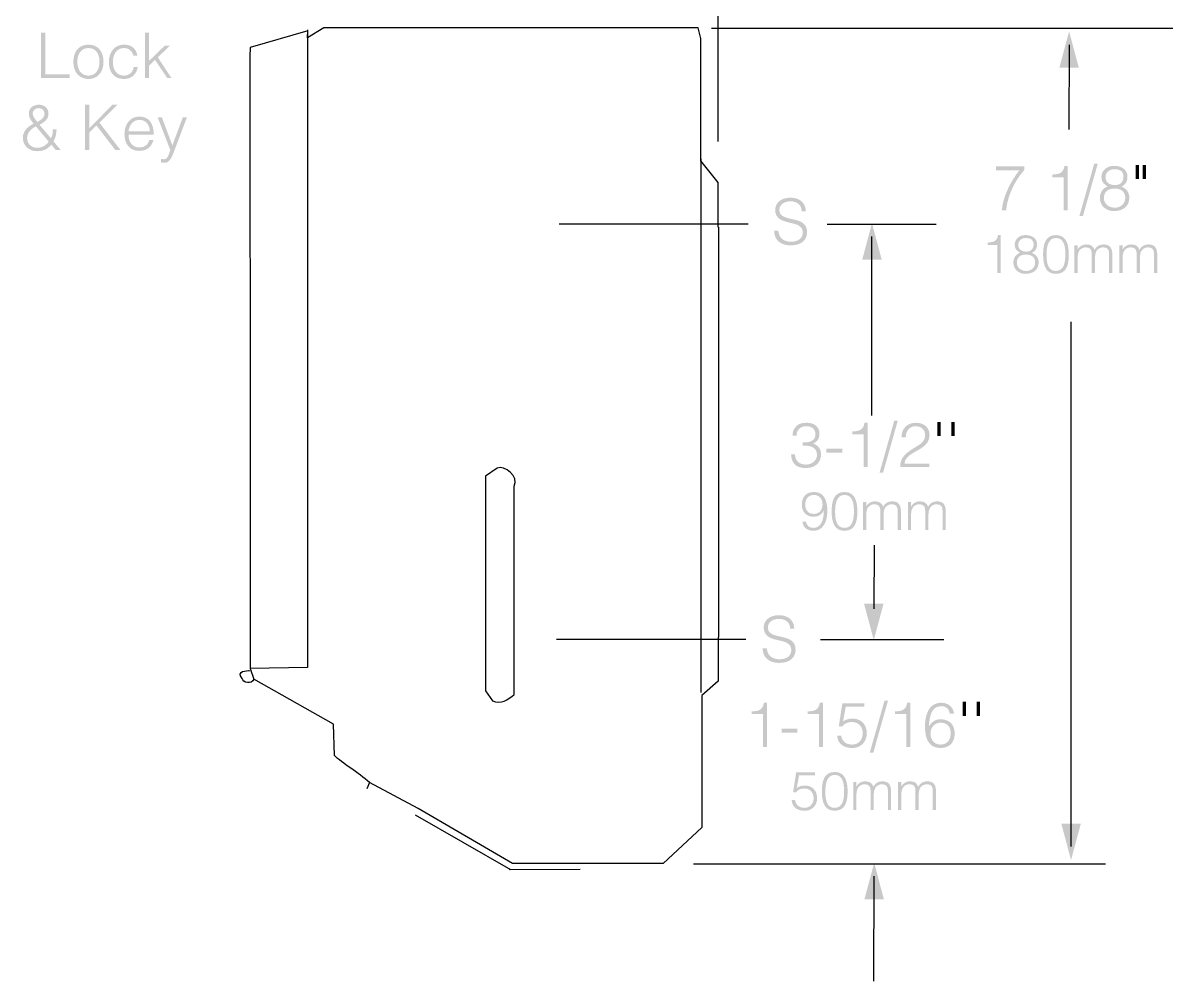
# Model space of a CAD drawing. Extents: x -2 to 117, y 23 to 140.
# Drawn here: x 49.08 to 93.98, y 83.31 to 120.94 of the extents above; entities that cross this region are included whole.
import ezdxf

# ---------------------------------------------------------------- set-up
doc = ezdxf.new("R2010")
doc.units = 0
doc.header["$MEASUREMENT"] = 0
doc.layers.add('TEXT', color=1, linetype='CONTINUOUS')
doc.layers.add('UNIT', color=5, linetype='CONTINUOUS')

# ---------------------------------------------------------------- blocks, each defined once
blk = doc.blocks.new('AI9-BLK39')
at = {"layer": 'TEXT'}
h = blk.add_hatch(color=1, dxfattribs=at)
edge = h.paths.add_edge_path()
edge.add_spline(control_points=[(-0.484, -0.358), (-0.457, -0.677), (-0.244, -0.793), (0.027, -0.793), (0.346, -0.793), (0.479, -0.62), (0.479, -0.425), (0.479, 0.126), (-0.605, -0.24), (-0.605, 0.459), (-0.605, 0.706), (-0.4, 0.936), (-0.002, 0.936), (0.398, 0.936), (0.598, 0.694), (0.595, 0.405), (0.595, 0.405), (0.435, 0.405), (0.435, 0.405), (0.435, 0.677), (0.225, 0.793), (-0.002, 0.793), (-0.343, 0.793), (-0.466, 0.583), (-0.437, 0.4), (-0.36, -0.059), (0.647, 0.272), (0.647, -0.417), (0.647, -0.743), (0.408, -0.936), (-0.002, -0.936), (-0.373, -0.936), (-0.647, -0.743), (-0.647, -0.358), (-0.647, -0.358), (-0.484, -0.358), (-0.484, -0.358)], knot_values=[0, 0, 0, 0, 1, 1, 1, 2, 2, 2, 3, 3, 3, 4, 4, 4, 5, 5, 5, 6, 6, 6, 7, 7, 7, 8, 8, 8, 9, 9, 9, 10, 10, 10, 11, 11, 11, 12, 12, 12, 12], degree=3, periodic=0)
blk = doc.blocks.new('AI9-BLK38')
at = {"layer": 'TEXT'}
h = blk.add_hatch(color=1, dxfattribs=at)
edge = h.paths.add_edge_path()
edge.add_spline(control_points=[(-0.484, -0.358), (-0.457, -0.677), (-0.244, -0.793), (0.027, -0.793), (0.346, -0.793), (0.479, -0.62), (0.479, -0.425), (0.479, 0.126), (-0.605, -0.24), (-0.605, 0.459), (-0.605, 0.706), (-0.4, 0.936), (-0.002, 0.936), (0.398, 0.936), (0.598, 0.694), (0.595, 0.405), (0.595, 0.405), (0.435, 0.405), (0.435, 0.405), (0.435, 0.677), (0.225, 0.793), (-0.002, 0.793), (-0.343, 0.793), (-0.466, 0.583), (-0.437, 0.4), (-0.36, -0.059), (0.647, 0.272), (0.647, -0.417), (0.647, -0.743), (0.408, -0.936), (-0.002, -0.936), (-0.373, -0.936), (-0.647, -0.743), (-0.647, -0.358), (-0.647, -0.358), (-0.484, -0.358), (-0.484, -0.358)], knot_values=[0, 0, 0, 0, 1, 1, 1, 2, 2, 2, 3, 3, 3, 4, 4, 4, 5, 5, 5, 6, 6, 6, 7, 7, 7, 8, 8, 8, 9, 9, 9, 10, 10, 10, 11, 11, 11, 12, 12, 12, 12], degree=3, periodic=0)
blk = doc.blocks.new('AI9-BLK37')
at = {"layer": 'TEXT'}
h = blk.add_hatch(color=1, dxfattribs=at)
edge = h.paths.add_edge_path()
edge.add_spline(control_points=[(-2.753, 1.305), (-2.46, 1.303), (-2.255, 1.372), (-2.255, 1.638), (-2.255, 1.853), (-2.425, 1.945), (-2.625, 1.945), (-2.847, 1.945), (-2.998, 1.789), (-2.998, 1.572), (-2.998, 1.572), (-3.156, 1.572), (-3.156, 1.572), (-3.156, 1.727), (-3.104, 1.853), (-2.988, 1.962), (-2.88, 2.061), (-2.736, 2.078), (-2.593, 2.078), (-2.319, 2.078), (-2.097, 1.94), (-2.097, 1.648), (-2.097, 1.468), (-2.176, 1.332), (-2.344, 1.261), (-2.092, 1.182), (-2.035, 0.991), (-2.035, 0.831), (-2.035, 0.544), (-2.237, 0.312), (-2.595, 0.302), (-2.998, 0.302), (-3.178, 0.436), (-3.215, 0.841), (-3.215, 0.841), (-3.057, 0.841), (-3.057, 0.841), (-3.057, 0.577), (-2.882, 0.436), (-2.625, 0.436), (-2.373, 0.436), (-2.183, 0.624), (-2.193, 0.829), (-2.203, 1.11), (-2.447, 1.199), (-2.753, 1.177), (-2.753, 1.177), (-2.753, 1.305), (-2.753, 1.305)], knot_values=[0, 0, 0, 0, 1, 1, 1, 2, 2, 2, 3, 3, 3, 4, 4, 4, 5, 5, 5, 6, 6, 6, 7, 7, 7, 8, 8, 8, 9, 9, 9, 10, 10, 10, 11, 11, 11, 12, 12, 12, 13, 13, 13, 14, 14, 14, 15, 15, 15, 16, 16, 16, 16], degree=3, periodic=0)
h = blk.add_hatch(color=1, dxfattribs=at)
edge = h.paths.add_edge_path()
edge.add_spline(control_points=[(-0.358, 1.631), (-0.358, 1.631), (-0.808, 1.631), (-0.808, 1.631), (-0.808, 1.631), (-0.808, 1.735), (-0.808, 1.735), (-0.543, 1.752), (-0.378, 1.779), (-0.326, 2.078), (-0.326, 2.078), (-0.2, 2.078), (-0.2, 2.078), (-0.2, 2.078), (-0.2, 0.337), (-0.2, 0.337), (-0.2, 0.337), (-0.358, 0.337), (-0.358, 0.337), (-0.358, 0.337), (-0.358, 1.631), (-0.358, 1.631)], knot_values=[0, 0, 0, 0, 1, 1, 1, 2, 2, 2, 3, 3, 3, 4, 4, 4, 5, 5, 5, 6, 6, 6, 7, 7, 7, 7], degree=3, periodic=0)
h = blk.add_hatch(color=1, dxfattribs=at)
edge = h.paths.add_edge_path()
edge.add_spline(control_points=[(0.4, 0.115), (0.4, 0.115), (0.262, 0.115), (0.262, 0.115), (0.262, 0.115), (0.842, 2.162), (0.842, 2.162), (0.842, 2.162), (0.98, 2.162), (0.98, 2.162), (0.98, 2.162), (0.4, 0.115), (0.4, 0.115)], knot_values=[0, 0, 0, 0, 1, 1, 1, 2, 2, 2, 3, 3, 3, 4, 4, 4, 4], degree=3, periodic=0)
h = blk.add_hatch(color=1, dxfattribs=at)
edge = h.paths.add_edge_path()
edge.add_spline(control_points=[(1.126, 1.508), (1.126, 1.851), (1.348, 2.078), (1.691, 2.078), (2.042, 2.078), (2.227, 1.863), (2.227, 1.596), (2.227, 1.135), (1.729, 1.019), (1.469, 0.821), (1.356, 0.735), (1.249, 0.636), (1.242, 0.47), (1.242, 0.47), (2.213, 0.47), (2.213, 0.47), (2.213, 0.47), (2.213, 0.337), (2.213, 0.337), (2.213, 0.337), (1.074, 0.337), (1.074, 0.337), (1.077, 0.503), (1.099, 0.633), (1.21, 0.762), (1.573, 1.182), (2.054, 1.177), (2.054, 1.587), (2.054, 1.814), (1.887, 1.945), (1.672, 1.945), (1.445, 1.945), (1.284, 1.742), (1.294, 1.508), (1.294, 1.508), (1.126, 1.508), (1.126, 1.508)], knot_values=[0, 0, 0, 0, 1, 1, 1, 2, 2, 2, 3, 3, 3, 4, 4, 4, 5, 5, 5, 6, 6, 6, 7, 7, 7, 8, 8, 8, 9, 9, 9, 10, 10, 10, 11, 11, 11, 12, 12, 12, 12], degree=3, periodic=0)
h = blk.add_hatch(color=1, dxfattribs=at)
edge = h.paths.add_edge_path()
edge.add_spline(control_points=[(2.539, 2.115), (2.539, 2.115), (2.667, 2.115), (2.667, 2.115), (2.667, 2.115), (2.667, 1.557), (2.667, 1.557), (2.667, 1.557), (2.539, 1.557), (2.539, 1.557), (2.539, 1.557), (2.539, 2.115), (2.539, 2.115)], knot_values=[0, 0, 0, 0, 1, 1, 1, 2, 2, 2, 3, 3, 3, 4, 4, 4, 4], degree=3, periodic=0)
h = blk.add_hatch(color=1, dxfattribs=at)
edge = h.paths.add_edge_path()
edge.add_spline(control_points=[(3.087, 2.115), (3.087, 2.115), (3.215, 2.115), (3.215, 2.115), (3.215, 2.115), (3.215, 1.557), (3.215, 1.557), (3.215, 1.557), (3.087, 1.557), (3.087, 1.557), (3.087, 1.557), (3.087, 2.115), (3.087, 2.115)], knot_values=[0, 0, 0, 0, 1, 1, 1, 2, 2, 2, 3, 3, 3, 4, 4, 4, 4], degree=3, periodic=0)
h = blk.add_hatch(color=1, dxfattribs=at)
edge = h.paths.add_edge_path()
edge.add_spline(control_points=[(-1.203, 1.056), (-1.203, 1.056), (-1.203, 0.903), (-1.203, 0.903), (-1.203, 0.903), (-1.827, 0.903), (-1.827, 0.903), (-1.827, 0.903), (-1.827, 1.056), (-1.827, 1.056), (-1.827, 1.056), (-1.203, 1.056), (-1.203, 1.056)], knot_values=[0, 0, 0, 0, 1, 1, 1, 2, 2, 2, 3, 3, 3, 4, 4, 4, 4], degree=3, periodic=0)
h = blk.add_hatch(color=1, dxfattribs=at)
edge = h.paths.add_edge_path(flags=16)
edge.add_spline(control_points=[(-2.655, -1.138), (-2.655, -1.364), (-2.528, -1.499), (-2.31, -1.499), (-2.098, -1.499), (-1.976, -1.33), (-1.976, -1.129), (-1.976, -0.909), (-2.1, -0.759), (-2.31, -0.754), (-2.539, -0.759), (-2.655, -0.905), (-2.655, -1.138)], knot_values=[0, 0, 0, 0, 1, 1, 1, 2, 2, 2, 3, 3, 3, 4, 4, 4, 4], degree=3, periodic=0)
edge = h.paths.add_edge_path()
edge.add_spline(control_points=[(-2.627, -1.804), (-2.596, -1.963), (-2.502, -2.048), (-2.337, -2.048), (-1.984, -2.048), (-1.935, -1.654), (-1.923, -1.385), (-1.923, -1.385), (-1.927, -1.381), (-1.927, -1.381), (-2.018, -1.531), (-2.151, -1.614), (-2.329, -1.614), (-2.608, -1.614), (-2.79, -1.423), (-2.79, -1.133), (-2.79, -0.852), (-2.636, -0.64), (-2.31, -0.64), (-1.908, -0.64), (-1.787, -0.977), (-1.787, -1.394), (-1.787, -1.899), (-2.016, -2.162), (-2.331, -2.162), (-2.564, -2.162), (-2.742, -2.048), (-2.765, -1.804), (-2.765, -1.804), (-2.627, -1.804), (-2.627, -1.804)], knot_values=[0, 0, 0, 0, 1, 1, 1, 2, 2, 2, 3, 3, 3, 4, 4, 4, 5, 5, 5, 6, 6, 6, 7, 7, 7, 8, 8, 8, 9, 9, 9, 10, 10, 10, 10], degree=3, periodic=0)
h = blk.add_hatch(color=1, dxfattribs=at)
edge = h.paths.add_edge_path(flags=16)
edge.add_spline(control_points=[(-1.116, -0.754), (-1.412, -0.754), (-1.482, -1.082), (-1.482, -1.413), (-1.482, -1.796), (-1.398, -2.048), (-1.112, -2.048), (-0.79, -2.048), (-0.744, -1.698), (-0.744, -1.398), (-0.744, -1.076), (-0.801, -0.754), (-1.116, -0.754)], knot_values=[0, 0, 0, 0, 1, 1, 1, 2, 2, 2, 3, 3, 3, 4, 4, 4, 4], degree=3, periodic=0)
edge = h.paths.add_edge_path()
edge.add_spline(control_points=[(-0.608, -1.413), (-0.608, -1.809), (-0.701, -2.162), (-1.112, -2.162), (-1.525, -2.162), (-1.618, -1.811), (-1.618, -1.398), (-1.618, -1.021), (-1.542, -0.64), (-1.112, -0.64), (-0.67, -0.64), (-0.608, -1.066), (-0.608, -1.413)], knot_values=[0, 0, 0, 0, 1, 1, 1, 2, 2, 2, 3, 3, 3, 4, 4, 4, 4], degree=3, periodic=0)
h = blk.add_hatch(color=1, dxfattribs=at)
edge = h.paths.add_edge_path()
edge.add_spline(control_points=[(-0.261, -2.132), (-0.261, -2.132), (-0.388, -2.132), (-0.388, -2.132), (-0.388, -2.132), (-0.388, -1.036), (-0.388, -1.036), (-0.388, -1.036), (-0.261, -1.036), (-0.261, -1.036), (-0.261, -1.036), (-0.261, -1.201), (-0.261, -1.201), (-0.261, -1.201), (-0.257, -1.201), (-0.257, -1.201), (-0.191, -1.076), (-0.06, -1.006), (0.082, -1.006), (0.285, -1.006), (0.357, -1.102), (0.404, -1.218), (0.476, -1.076), (0.605, -1.006), (0.762, -1.006), (1.06, -1.006), (1.102, -1.22), (1.102, -1.44), (1.102, -1.44), (1.102, -2.132), (1.102, -2.132), (1.102, -2.132), (0.975, -2.132), (0.975, -2.132), (0.975, -2.132), (0.975, -1.375), (0.975, -1.375), (0.975, -1.218), (0.92, -1.121), (0.74, -1.121), (0.647, -1.121), (0.556, -1.161), (0.492, -1.245), (0.438, -1.317), (0.42, -1.451), (0.42, -1.542), (0.42, -1.542), (0.42, -2.132), (0.42, -2.132), (0.42, -2.132), (0.294, -2.132), (0.294, -2.132), (0.294, -2.132), (0.294, -1.375), (0.294, -1.375), (0.294, -1.218), (0.239, -1.121), (0.059, -1.121), (-0.035, -1.121), (-0.126, -1.161), (-0.189, -1.245), (-0.244, -1.317), (-0.261, -1.451), (-0.261, -1.542), (-0.261, -1.542), (-0.261, -2.132), (-0.261, -2.132)], knot_values=[0, 0, 0, 0, 1, 1, 1, 2, 2, 2, 3, 3, 3, 4, 4, 4, 5, 5, 5, 6, 6, 6, 7, 7, 7, 8, 8, 8, 9, 9, 9, 10, 10, 10, 11, 11, 11, 12, 12, 12, 13, 13, 13, 14, 14, 14, 15, 15, 15, 16, 16, 16, 17, 17, 17, 18, 18, 18, 19, 19, 19, 20, 20, 20, 21, 21, 21, 22, 22, 22, 22], degree=3, periodic=0)
h = blk.add_hatch(color=1, dxfattribs=at)
edge = h.paths.add_edge_path()
edge.add_spline(control_points=[(1.502, -2.132), (1.502, -2.132), (1.375, -2.132), (1.375, -2.132), (1.375, -2.132), (1.375, -1.036), (1.375, -1.036), (1.375, -1.036), (1.502, -1.036), (1.502, -1.036), (1.502, -1.036), (1.502, -1.201), (1.502, -1.201), (1.502, -1.201), (1.506, -1.201), (1.506, -1.201), (1.572, -1.076), (1.703, -1.006), (1.845, -1.006), (2.048, -1.006), (2.12, -1.102), (2.167, -1.218), (2.239, -1.076), (2.368, -1.006), (2.524, -1.006), (2.823, -1.006), (2.865, -1.22), (2.865, -1.44), (2.865, -1.44), (2.865, -2.132), (2.865, -2.132), (2.865, -2.132), (2.738, -2.132), (2.738, -2.132), (2.738, -2.132), (2.738, -1.375), (2.738, -1.375), (2.738, -1.218), (2.683, -1.121), (2.503, -1.121), (2.41, -1.121), (2.319, -1.161), (2.256, -1.245), (2.201, -1.317), (2.184, -1.451), (2.184, -1.542), (2.184, -1.542), (2.184, -2.132), (2.184, -2.132), (2.184, -2.132), (2.057, -2.132), (2.057, -2.132), (2.057, -2.132), (2.057, -1.375), (2.057, -1.375), (2.057, -1.218), (2.002, -1.121), (1.822, -1.121), (1.729, -1.121), (1.638, -1.161), (1.574, -1.245), (1.519, -1.317), (1.502, -1.451), (1.502, -1.542), (1.502, -1.542), (1.502, -2.132), (1.502, -2.132)], knot_values=[0, 0, 0, 0, 1, 1, 1, 2, 2, 2, 3, 3, 3, 4, 4, 4, 5, 5, 5, 6, 6, 6, 7, 7, 7, 8, 8, 8, 9, 9, 9, 10, 10, 10, 11, 11, 11, 12, 12, 12, 13, 13, 13, 14, 14, 14, 15, 15, 15, 16, 16, 16, 17, 17, 17, 18, 18, 18, 19, 19, 19, 20, 20, 20, 21, 21, 21, 22, 22, 22, 22], degree=3, periodic=0)
blk = doc.blocks.new('AI9-BLK35')
at = {"layer": 'TEXT'}
h = blk.add_hatch(color=1, dxfattribs=at)
edge = h.paths.add_edge_path()
edge.add_spline(control_points=[(-4.033, 1.631), (-4.033, 1.631), (-4.482, 1.631), (-4.482, 1.631), (-4.482, 1.631), (-4.482, 1.735), (-4.482, 1.735), (-4.218, 1.752), (-4.052, 1.779), (-4.001, 2.078), (-4.001, 2.078), (-3.875, 2.078), (-3.875, 2.078), (-3.875, 2.078), (-3.875, 0.337), (-3.875, 0.337), (-3.875, 0.337), (-4.033, 0.337), (-4.033, 0.337), (-4.033, 0.337), (-4.033, 1.631), (-4.033, 1.631)], knot_values=[0, 0, 0, 0, 1, 1, 1, 2, 2, 2, 3, 3, 3, 4, 4, 4, 5, 5, 5, 6, 6, 6, 7, 7, 7, 7], degree=3, periodic=0)
h = blk.add_hatch(color=1, dxfattribs=at)
edge = h.paths.add_edge_path()
edge.add_spline(control_points=[(-1.837, 1.631), (-1.837, 1.631), (-2.287, 1.631), (-2.287, 1.631), (-2.287, 1.631), (-2.287, 1.735), (-2.287, 1.735), (-2.022, 1.752), (-1.857, 1.779), (-1.805, 2.078), (-1.805, 2.078), (-1.679, 2.078), (-1.679, 2.078), (-1.679, 2.078), (-1.679, 0.337), (-1.679, 0.337), (-1.679, 0.337), (-1.837, 0.337), (-1.837, 0.337), (-1.837, 0.337), (-1.837, 1.631), (-1.837, 1.631)], knot_values=[0, 0, 0, 0, 1, 1, 1, 2, 2, 2, 3, 3, 3, 4, 4, 4, 5, 5, 5, 6, 6, 6, 7, 7, 7, 7], degree=3, periodic=0)
h = blk.add_hatch(color=1, dxfattribs=at)
edge = h.paths.add_edge_path()
edge.add_spline(control_points=[(-0.965, 0.789), (-0.933, 0.554), (-0.763, 0.436), (-0.536, 0.436), (-0.276, 0.436), (-0.119, 0.633), (-0.119, 0.88), (-0.119, 1.14), (-0.286, 1.322), (-0.551, 1.322), (-0.706, 1.322), (-0.832, 1.268), (-0.929, 1.142), (-0.929, 1.142), (-1.06, 1.159), (-1.06, 1.159), (-1.06, 1.159), (-0.919, 2.061), (-0.919, 2.061), (-0.919, 2.061), (-0.054, 2.061), (-0.054, 2.061), (-0.054, 2.061), (-0.054, 1.927), (-0.054, 1.927), (-0.054, 1.927), (-0.785, 1.927), (-0.785, 1.927), (-0.785, 1.927), (-0.894, 1.342), (-0.894, 1.342), (-0.758, 1.431), (-0.669, 1.456), (-0.511, 1.456), (-0.193, 1.456), (0.039, 1.239), (0.039, 0.88), (0.039, 0.515), (-0.225, 0.302), (-0.511, 0.302), (-0.84, 0.302), (-1.096, 0.428), (-1.124, 0.789), (-1.124, 0.789), (-0.965, 0.789), (-0.965, 0.789)], knot_values=[0, 0, 0, 0, 1, 1, 1, 2, 2, 2, 3, 3, 3, 4, 4, 4, 5, 5, 5, 6, 6, 6, 7, 7, 7, 8, 8, 8, 9, 9, 9, 10, 10, 10, 11, 11, 11, 12, 12, 12, 13, 13, 13, 14, 14, 14, 15, 15, 15, 15], degree=3, periodic=0)
h = blk.add_hatch(color=1, dxfattribs=at)
edge = h.paths.add_edge_path()
edge.add_spline(control_points=[(0.294, 0.115), (0.294, 0.115), (0.156, 0.115), (0.156, 0.115), (0.156, 0.115), (0.736, 2.162), (0.736, 2.162), (0.736, 2.162), (0.874, 2.162), (0.874, 2.162), (0.874, 2.162), (0.294, 0.115), (0.294, 0.115)], knot_values=[0, 0, 0, 0, 1, 1, 1, 2, 2, 2, 3, 3, 3, 4, 4, 4, 4], degree=3, periodic=0)
h = blk.add_hatch(color=1, dxfattribs=at)
edge = h.paths.add_edge_path()
edge.add_spline(control_points=[(1.595, 1.631), (1.595, 1.631), (1.146, 1.631), (1.146, 1.631), (1.146, 1.631), (1.146, 1.735), (1.146, 1.735), (1.41, 1.752), (1.576, 1.779), (1.627, 2.078), (1.627, 2.078), (1.753, 2.078), (1.753, 2.078), (1.753, 2.078), (1.753, 0.337), (1.753, 0.337), (1.753, 0.337), (1.595, 0.337), (1.595, 0.337), (1.595, 0.337), (1.595, 1.631), (1.595, 1.631)], knot_values=[0, 0, 0, 0, 1, 1, 1, 2, 2, 2, 3, 3, 3, 4, 4, 4, 5, 5, 5, 6, 6, 6, 7, 7, 7, 7], degree=3, periodic=0)
h = blk.add_hatch(color=1, dxfattribs=at)
edge = h.paths.add_edge_path(flags=16)
edge.add_spline(control_points=[(2.541, 0.863), (2.541, 0.668), (2.65, 0.436), (2.936, 0.436), (3.23, 0.436), (3.334, 0.663), (3.334, 0.873), (3.334, 1.142), (3.205, 1.295), (2.934, 1.295), (2.689, 1.295), (2.541, 1.098), (2.541, 0.863)], knot_values=[0, 0, 0, 0, 1, 1, 1, 2, 2, 2, 3, 3, 3, 4, 4, 4, 4], degree=3, periodic=0)
edge = h.paths.add_edge_path()
edge.add_spline(control_points=[(3.302, 1.651), (3.267, 1.829), (3.156, 1.945), (2.971, 1.945), (2.544, 1.945), (2.506, 1.485), (2.482, 1.157), (2.581, 1.29), (2.684, 1.429), (2.938, 1.429), (3.289, 1.429), (3.492, 1.216), (3.492, 0.868), (3.492, 0.517), (3.287, 0.302), (2.934, 0.302), (2.585, 0.302), (2.324, 0.52), (2.324, 1.135), (2.324, 1.547), (2.445, 2.078), (2.956, 2.078), (3.23, 2.078), (3.433, 1.93), (3.465, 1.651), (3.465, 1.651), (3.302, 1.651), (3.302, 1.651)], knot_values=[0, 0, 0, 0, 1, 1, 1, 2, 2, 2, 3, 3, 3, 4, 4, 4, 5, 5, 5, 6, 6, 6, 7, 7, 7, 8, 8, 8, 9, 9, 9, 9], degree=3, periodic=0)
h = blk.add_hatch(color=1, dxfattribs=at)
edge = h.paths.add_edge_path()
edge.add_spline(control_points=[(3.805, 2.115), (3.805, 2.115), (3.934, 2.115), (3.934, 2.115), (3.934, 2.115), (3.934, 1.557), (3.934, 1.557), (3.934, 1.557), (3.805, 1.557), (3.805, 1.557), (3.805, 1.557), (3.805, 2.115), (3.805, 2.115)], knot_values=[0, 0, 0, 0, 1, 1, 1, 2, 2, 2, 3, 3, 3, 4, 4, 4, 4], degree=3, periodic=0)
h = blk.add_hatch(color=1, dxfattribs=at)
edge = h.paths.add_edge_path()
edge.add_spline(control_points=[(4.354, 2.115), (4.354, 2.115), (4.482, 2.115), (4.482, 2.115), (4.482, 2.115), (4.482, 1.557), (4.482, 1.557), (4.482, 1.557), (4.354, 1.557), (4.354, 1.557), (4.354, 1.557), (4.354, 2.115), (4.354, 2.115)], knot_values=[0, 0, 0, 0, 1, 1, 1, 2, 2, 2, 3, 3, 3, 4, 4, 4, 4], degree=3, periodic=0)
h = blk.add_hatch(color=1, dxfattribs=at)
edge = h.paths.add_edge_path()
edge.add_spline(control_points=[(-2.682, 1.056), (-2.682, 1.056), (-2.682, 0.903), (-2.682, 0.903), (-2.682, 0.903), (-3.306, 0.903), (-3.306, 0.903), (-3.306, 0.903), (-3.306, 1.056), (-3.306, 1.056), (-3.306, 1.056), (-2.682, 1.056), (-2.682, 1.056)], knot_values=[0, 0, 0, 0, 1, 1, 1, 2, 2, 2, 3, 3, 3, 4, 4, 4, 4], degree=3, periodic=0)
h = blk.add_hatch(color=1, dxfattribs=at)
edge = h.paths.add_edge_path()
edge.add_spline(control_points=[(-2.774, -1.745), (-2.746, -1.946), (-2.6, -2.048), (-2.406, -2.048), (-2.183, -2.048), (-2.048, -1.878), (-2.048, -1.667), (-2.048, -1.444), (-2.192, -1.288), (-2.418, -1.288), (-2.552, -1.288), (-2.659, -1.334), (-2.742, -1.442), (-2.742, -1.442), (-2.854, -1.427), (-2.854, -1.427), (-2.854, -1.427), (-2.734, -0.655), (-2.734, -0.655), (-2.734, -0.655), (-1.993, -0.655), (-1.993, -0.655), (-1.993, -0.655), (-1.993, -0.769), (-1.993, -0.769), (-1.993, -0.769), (-2.619, -0.769), (-2.619, -0.769), (-2.619, -0.769), (-2.712, -1.271), (-2.712, -1.271), (-2.596, -1.195), (-2.52, -1.173), (-2.384, -1.173), (-2.111, -1.173), (-1.912, -1.36), (-1.912, -1.667), (-1.912, -1.98), (-2.139, -2.162), (-2.384, -2.162), (-2.666, -2.162), (-2.886, -2.054), (-2.909, -1.745), (-2.909, -1.745), (-2.774, -1.745), (-2.774, -1.745)], knot_values=[0, 0, 0, 0, 1, 1, 1, 2, 2, 2, 3, 3, 3, 4, 4, 4, 5, 5, 5, 6, 6, 6, 7, 7, 7, 8, 8, 8, 9, 9, 9, 10, 10, 10, 11, 11, 11, 12, 12, 12, 13, 13, 13, 14, 14, 14, 15, 15, 15, 15], degree=3, periodic=0)
h = blk.add_hatch(color=1, dxfattribs=at)
edge = h.paths.add_edge_path(flags=16)
edge.add_spline(control_points=[(-1.222, -0.754), (-1.518, -0.754), (-1.588, -1.082), (-1.588, -1.413), (-1.588, -1.796), (-1.504, -2.048), (-1.218, -2.048), (-0.896, -2.048), (-0.85, -1.698), (-0.85, -1.398), (-0.85, -1.076), (-0.907, -0.754), (-1.222, -0.754)], knot_values=[0, 0, 0, 0, 1, 1, 1, 2, 2, 2, 3, 3, 3, 4, 4, 4, 4], degree=3, periodic=0)
edge = h.paths.add_edge_path()
edge.add_spline(control_points=[(-0.714, -1.413), (-0.714, -1.809), (-0.807, -2.162), (-1.218, -2.162), (-1.631, -2.162), (-1.724, -1.811), (-1.724, -1.398), (-1.724, -1.021), (-1.648, -0.64), (-1.218, -0.64), (-0.776, -0.64), (-0.714, -1.066), (-0.714, -1.413)], knot_values=[0, 0, 0, 0, 1, 1, 1, 2, 2, 2, 3, 3, 3, 4, 4, 4, 4], degree=3, periodic=0)
h = blk.add_hatch(color=1, dxfattribs=at)
edge = h.paths.add_edge_path()
edge.add_spline(control_points=[(-0.367, -2.132), (-0.367, -2.132), (-0.494, -2.132), (-0.494, -2.132), (-0.494, -2.132), (-0.494, -1.036), (-0.494, -1.036), (-0.494, -1.036), (-0.367, -1.036), (-0.367, -1.036), (-0.367, -1.036), (-0.367, -1.201), (-0.367, -1.201), (-0.367, -1.201), (-0.363, -1.201), (-0.363, -1.201), (-0.297, -1.076), (-0.166, -1.006), (-0.024, -1.006), (0.179, -1.006), (0.251, -1.102), (0.297, -1.218), (0.369, -1.076), (0.499, -1.006), (0.655, -1.006), (0.954, -1.006), (0.996, -1.22), (0.996, -1.44), (0.996, -1.44), (0.996, -2.132), (0.996, -2.132), (0.996, -2.132), (0.869, -2.132), (0.869, -2.132), (0.869, -2.132), (0.869, -1.375), (0.869, -1.375), (0.869, -1.218), (0.814, -1.121), (0.634, -1.121), (0.541, -1.121), (0.45, -1.161), (0.386, -1.245), (0.332, -1.317), (0.314, -1.451), (0.314, -1.542), (0.314, -1.542), (0.314, -2.132), (0.314, -2.132), (0.314, -2.132), (0.188, -2.132), (0.188, -2.132), (0.188, -2.132), (0.188, -1.375), (0.188, -1.375), (0.188, -1.218), (0.132, -1.121), (-0.047, -1.121), (-0.141, -1.121), (-0.232, -1.161), (-0.295, -1.245), (-0.35, -1.317), (-0.367, -1.451), (-0.367, -1.542), (-0.367, -1.542), (-0.367, -2.132), (-0.367, -2.132)], knot_values=[0, 0, 0, 0, 1, 1, 1, 2, 2, 2, 3, 3, 3, 4, 4, 4, 5, 5, 5, 6, 6, 6, 7, 7, 7, 8, 8, 8, 9, 9, 9, 10, 10, 10, 11, 11, 11, 12, 12, 12, 13, 13, 13, 14, 14, 14, 15, 15, 15, 16, 16, 16, 17, 17, 17, 18, 18, 18, 19, 19, 19, 20, 20, 20, 21, 21, 21, 22, 22, 22, 22], degree=3, periodic=0)
h = blk.add_hatch(color=1, dxfattribs=at)
edge = h.paths.add_edge_path()
edge.add_spline(control_points=[(1.396, -2.132), (1.396, -2.132), (1.269, -2.132), (1.269, -2.132), (1.269, -2.132), (1.269, -1.036), (1.269, -1.036), (1.269, -1.036), (1.396, -1.036), (1.396, -1.036), (1.396, -1.036), (1.396, -1.201), (1.396, -1.201), (1.396, -1.201), (1.4, -1.201), (1.4, -1.201), (1.466, -1.076), (1.597, -1.006), (1.739, -1.006), (1.942, -1.006), (2.014, -1.102), (2.061, -1.218), (2.133, -1.076), (2.262, -1.006), (2.418, -1.006), (2.717, -1.006), (2.759, -1.22), (2.759, -1.44), (2.759, -1.44), (2.759, -2.132), (2.759, -2.132), (2.759, -2.132), (2.632, -2.132), (2.632, -2.132), (2.632, -2.132), (2.632, -1.375), (2.632, -1.375), (2.632, -1.218), (2.577, -1.121), (2.397, -1.121), (2.304, -1.121), (2.213, -1.161), (2.15, -1.245), (2.094, -1.317), (2.078, -1.451), (2.078, -1.542), (2.078, -1.542), (2.078, -2.132), (2.078, -2.132), (2.078, -2.132), (1.951, -2.132), (1.951, -2.132), (1.951, -2.132), (1.951, -1.375), (1.951, -1.375), (1.951, -1.218), (1.896, -1.121), (1.716, -1.121), (1.622, -1.121), (1.532, -1.161), (1.468, -1.245), (1.413, -1.317), (1.396, -1.451), (1.396, -1.542), (1.396, -1.542), (1.396, -2.132), (1.396, -2.132)], knot_values=[0, 0, 0, 0, 1, 1, 1, 2, 2, 2, 3, 3, 3, 4, 4, 4, 5, 5, 5, 6, 6, 6, 7, 7, 7, 8, 8, 8, 9, 9, 9, 10, 10, 10, 11, 11, 11, 12, 12, 12, 13, 13, 13, 14, 14, 14, 15, 15, 15, 16, 16, 16, 17, 17, 17, 18, 18, 18, 19, 19, 19, 20, 20, 20, 21, 21, 21, 22, 22, 22, 22], degree=3, periodic=0)
blk = doc.blocks.new('AI9-BLK34')
at = {"layer": 'TEXT'}
h = blk.add_hatch(color=1, dxfattribs=at)
edge = h.paths.add_edge_path()
edge.add_spline(control_points=[(-2.505, 0.774), (-2.505, 0.774), (-2.505, 2.552), (-2.505, 2.552), (-2.505, 2.552), (-2.337, 2.552), (-2.337, 2.552), (-2.337, 2.552), (-2.337, 0.917), (-2.337, 0.917), (-2.337, 0.917), (-1.384, 0.917), (-1.384, 0.917), (-1.384, 0.917), (-1.384, 0.774), (-1.384, 0.774), (-1.384, 0.774), (-2.505, 0.774), (-2.505, 0.774)], knot_values=[0, 0, 0, 0, 1, 1, 1, 2, 2, 2, 3, 3, 3, 4, 4, 4, 5, 5, 5, 6, 6, 6, 6], degree=3, periodic=0)
h = blk.add_hatch(color=1, dxfattribs=at)
edge = h.paths.add_edge_path()
edge.add_spline(control_points=[(1.582, 0.774), (1.582, 0.774), (1.582, 2.552), (1.582, 2.552), (1.582, 2.552), (1.73, 2.552), (1.73, 2.552), (1.73, 2.552), (1.73, 1.446), (1.73, 1.446), (1.73, 1.446), (2.357, 2.053), (2.357, 2.053), (2.357, 2.053), (2.56, 2.053), (2.56, 2.053), (2.56, 2.053), (2.08, 1.591), (2.08, 1.591), (2.08, 1.591), (2.616, 0.774), (2.616, 0.774), (2.616, 0.774), (2.451, 0.774), (2.451, 0.774), (2.451, 0.774), (1.972, 1.488), (1.972, 1.488), (1.972, 1.488), (1.73, 1.258), (1.73, 1.258), (1.73, 1.258), (1.73, 0.774), (1.73, 0.774), (1.73, 0.774), (1.582, 0.774), (1.582, 0.774)], knot_values=[0, 0, 0, 0, 1, 1, 1, 2, 2, 2, 3, 3, 3, 4, 4, 4, 5, 5, 5, 6, 6, 6, 7, 7, 7, 8, 8, 8, 9, 9, 9, 10, 10, 10, 11, 11, 11, 12, 12, 12, 12], degree=3, periodic=0)
h = blk.add_hatch(color=1, dxfattribs=at)
edge = h.paths.add_edge_path(flags=16)
edge.add_spline(control_points=[(-0.646, 1.954), (-0.957, 1.954), (-1.081, 1.69), (-1.081, 1.414), (-1.081, 1.095), (-0.93, 0.873), (-0.646, 0.873), (-0.335, 0.873), (-0.211, 1.14), (-0.211, 1.414), (-0.214, 1.715), (-0.332, 1.954), (-0.646, 1.954)], knot_values=[0, 0, 0, 0, 1, 1, 1, 2, 2, 2, 3, 3, 3, 4, 4, 4, 4], degree=3, periodic=0)
edge = h.paths.add_edge_path()
edge.add_spline(control_points=[(-1.238, 1.414), (-1.238, 1.787), (-1.041, 2.088), (-0.646, 2.088), (-0.246, 2.088), (-0.053, 1.789), (-0.053, 1.414), (-0.053, 1.009), (-0.288, 0.739), (-0.646, 0.739), (-0.972, 0.744), (-1.238, 0.967), (-1.238, 1.414)], knot_values=[0, 0, 0, 0, 1, 1, 1, 2, 2, 2, 3, 3, 3, 4, 4, 4, 4], degree=3, periodic=0)
h = blk.add_hatch(color=1, dxfattribs=at)
edge = h.paths.add_edge_path()
edge.add_spline(control_points=[(1.125, 1.651), (1.073, 1.841), (0.942, 1.954), (0.745, 1.954), (0.441, 1.954), (0.315, 1.678), (0.315, 1.411), (0.315, 1.142), (0.438, 0.873), (0.745, 0.873), (0.964, 0.873), (1.103, 1.004), (1.137, 1.216), (1.137, 1.216), (1.295, 1.216), (1.295, 1.216), (1.244, 0.932), (1.065, 0.739), (0.745, 0.739), (0.337, 0.739), (0.157, 1.033), (0.157, 1.411), (0.157, 1.767), (0.362, 2.088), (0.745, 2.088), (1.039, 2.088), (1.231, 1.947), (1.276, 1.651), (1.276, 1.651), (1.125, 1.651), (1.125, 1.651)], knot_values=[0, 0, 0, 0, 1, 1, 1, 2, 2, 2, 3, 3, 3, 4, 4, 4, 5, 5, 5, 6, 6, 6, 7, 7, 7, 8, 8, 8, 9, 9, 9, 10, 10, 10, 10], degree=3, periodic=0)
h = blk.add_hatch(color=1, dxfattribs=at)
edge = h.paths.add_edge_path(flags=16)
edge.add_spline(control_points=[(-2.599, -0.404), (-2.722, -0.404), (-2.836, -0.485), (-2.836, -0.616), (-2.836, -0.722), (-2.715, -0.873), (-2.651, -0.949), (-2.552, -0.89), (-2.439, -0.826), (-2.389, -0.715), (-2.33, -0.581), (-2.414, -0.404), (-2.599, -0.404)], knot_values=[0, 0, 0, 0, 1, 1, 1, 2, 2, 2, 3, 3, 3, 4, 4, 4, 4], degree=3, periodic=0)
edge = h.paths.add_edge_path(flags=16)
edge.add_spline(control_points=[(-2.708, -1.122), (-2.903, -1.213), (-3.054, -1.386), (-3.054, -1.579), (-3.054, -1.814), (-2.881, -1.962), (-2.653, -1.962), (-2.463, -1.962), (-2.32, -1.865), (-2.202, -1.725), (-2.202, -1.725), (-2.708, -1.122), (-2.708, -1.122)], knot_values=[0, 0, 0, 0, 1, 1, 1, 2, 2, 2, 3, 3, 3, 4, 4, 4, 4], degree=3, periodic=0)
edge = h.paths.add_edge_path()
edge.add_spline(control_points=[(-2.118, -1.589), (-2.056, -1.485), (-2.043, -1.364), (-2.043, -1.243), (-2.043, -1.243), (-1.898, -1.243), (-1.898, -1.243), (-1.905, -1.404), (-1.932, -1.569), (-2.021, -1.707), (-2.021, -1.707), (-1.732, -2.048), (-1.732, -2.048), (-1.732, -2.048), (-1.932, -2.048), (-1.932, -2.048), (-1.932, -2.048), (-2.105, -1.838), (-2.105, -1.838), (-2.258, -2.024), (-2.429, -2.095), (-2.666, -2.095), (-2.974, -2.095), (-3.221, -1.885), (-3.221, -1.567), (-3.221, -1.3), (-3.024, -1.122), (-2.797, -1.016), (-2.893, -0.905), (-2.987, -0.774), (-2.987, -0.618), (-2.987, -0.394), (-2.804, -0.27), (-2.587, -0.27), (-2.367, -0.27), (-2.214, -0.426), (-2.214, -0.613), (-2.214, -0.851), (-2.379, -0.949), (-2.565, -1.06), (-2.565, -1.06), (-2.118, -1.589), (-2.118, -1.589)], knot_values=[0, 0, 0, 0, 1, 1, 1, 2, 2, 2, 3, 3, 3, 4, 4, 4, 5, 5, 5, 6, 6, 6, 7, 7, 7, 8, 8, 8, 9, 9, 9, 10, 10, 10, 11, 11, 11, 12, 12, 12, 13, 13, 13, 14, 14, 14, 14], degree=3, periodic=0)
h = blk.add_hatch(color=1, dxfattribs=at)
edge = h.paths.add_edge_path()
edge.add_spline(control_points=[(-0.779, -2.048), (-0.779, -2.048), (-0.779, -0.27), (-0.779, -0.27), (-0.779, -0.27), (-0.611, -0.27), (-0.611, -0.27), (-0.611, -0.27), (-0.611, -1.191), (-0.611, -1.191), (-0.611, -1.191), (0.3, -0.27), (0.3, -0.27), (0.3, -0.27), (0.49, -0.27), (0.49, -0.27), (0.49, -0.27), (-0.211, -0.979), (-0.211, -0.979), (-0.211, -0.979), (0.614, -2.048), (0.614, -2.048), (0.614, -2.048), (0.409, -2.048), (0.409, -2.048), (0.409, -2.048), (-0.332, -1.083), (-0.332, -1.083), (-0.332, -1.083), (-0.611, -1.362), (-0.611, -1.362), (-0.611, -1.362), (-0.611, -2.048), (-0.611, -2.048), (-0.611, -2.048), (-0.779, -2.048), (-0.779, -2.048)], knot_values=[0, 0, 0, 0, 1, 1, 1, 2, 2, 2, 3, 3, 3, 4, 4, 4, 5, 5, 5, 6, 6, 6, 7, 7, 7, 8, 8, 8, 9, 9, 9, 10, 10, 10, 11, 11, 11, 12, 12, 12, 12], degree=3, periodic=0)
h = blk.add_hatch(color=1, dxfattribs=at)
edge = h.paths.add_edge_path(flags=16)
edge.add_spline(control_points=[(1.762, -1.32), (1.762, -1.07), (1.624, -0.868), (1.357, -0.868), (1.095, -0.868), (0.957, -1.078), (0.927, -1.32), (0.927, -1.32), (1.762, -1.32), (1.762, -1.32)], knot_values=[0, 0, 0, 0, 1, 1, 1, 2, 2, 2, 3, 3, 3, 3], degree=3, periodic=0)
edge = h.paths.add_edge_path()
edge.add_spline(control_points=[(0.927, -1.443), (0.925, -1.72), (1.073, -1.949), (1.357, -1.949), (1.549, -1.949), (1.7, -1.843), (1.745, -1.656), (1.745, -1.656), (1.91, -1.656), (1.91, -1.656), (1.836, -1.898), (1.683, -2.083), (1.357, -2.083), (0.947, -2.083), (0.769, -1.791), (0.769, -1.414), (0.769, -1.041), (0.991, -0.734), (1.357, -0.734), (1.708, -0.734), (1.923, -0.984), (1.92, -1.443), (1.92, -1.443), (0.927, -1.443), (0.927, -1.443)], knot_values=[0, 0, 0, 0, 1, 1, 1, 2, 2, 2, 3, 3, 3, 4, 4, 4, 5, 5, 5, 6, 6, 6, 7, 7, 7, 8, 8, 8, 8], degree=3, periodic=0)
h = blk.add_hatch(color=1, dxfattribs=at)
edge = h.paths.add_edge_path()
edge.add_spline(control_points=[(2.199, -2.396), (2.238, -2.404), (2.28, -2.411), (2.323, -2.411), (2.49, -2.411), (2.515, -2.169), (2.572, -2.058), (2.572, -2.058), (2.075, -0.769), (2.075, -0.769), (2.075, -0.769), (2.241, -0.769), (2.241, -0.769), (2.241, -0.769), (2.651, -1.868), (2.651, -1.868), (2.651, -1.868), (3.061, -0.769), (3.061, -0.769), (3.061, -0.769), (3.221, -0.769), (3.221, -0.769), (3.221, -0.769), (2.745, -2.031), (2.745, -2.031), (2.624, -2.352), (2.545, -2.552), (2.34, -2.552), (2.288, -2.552), (2.238, -2.545), (2.199, -2.535), (2.199, -2.535), (2.199, -2.396), (2.199, -2.396)], knot_values=[0, 0, 0, 0, 1, 1, 1, 2, 2, 2, 3, 3, 3, 4, 4, 4, 5, 5, 5, 6, 6, 6, 7, 7, 7, 8, 8, 8, 9, 9, 9, 10, 10, 10, 11, 11, 11, 11], degree=3, periodic=0)
blk = doc.blocks.new('AI9-BLK19')
at = {"layer": 'TEXT'}
blk.add_hatch(color=1, dxfattribs=at).paths.add_polyline_path([(-0.383, -0.715), (0, 0.715), (0.383, -0.715)])
blk = doc.blocks.new('AI9-BLK18')
at = {"layer": 'TEXT', "color": 7}
blk.add_blockref('AI9-BLK19', (0, 0), dxfattribs=at)
blk = doc.blocks.new('AI9-BLK17')
at = {"layer": 'TEXT', "color": 1}
blk.add_line((-0.016, 1.803), (-0.027, -2.321), dxfattribs=at)
at = {"layer": 'TEXT', "color": 7}
blk.add_blockref('AI9-BLK18', (0, 1.606), dxfattribs=at)
blk = doc.blocks.new('AI9-BLK16')
at = {"layer": 'TEXT'}
blk.add_hatch(color=1, dxfattribs=at).paths.add_polyline_path([(0.383, 0.715), (0, -0.715), (-0.383, 0.715)])
blk = doc.blocks.new('AI9-BLK15')
at = {"layer": 'TEXT', "color": 7}
blk.add_blockref('AI9-BLK16', (0, 0), dxfattribs=at)
blk = doc.blocks.new('AI9-BLK8')
at = {"layer": 'TEXT'}
blk.add_hatch(color=1, dxfattribs=at).paths.add_polyline_path([(0, 1.923), (0.383, 0.494), (-0.383, 0.494)], is_closed=False)
at = {"layer": 'TEXT', "color": 1}
blk.add_line((-0.004, 1.396), (-0.011, -1.923), dxfattribs=at)
blk = doc.blocks.new('AI9-BLK7')
at = {"layer": 'TEXT'}
blk.add_hatch(color=1, dxfattribs=at).paths.add_polyline_path([(0, -10.566), (-0.383, -9.137), (0.383, -9.137)], is_closed=False)
at = {"layer": 'TEXT', "color": 1}
blk.add_line((0.004, -10.039), (-0.002, 10.566), dxfattribs=at)
blk = doc.blocks.new('AI9-BLK6')
at = {"layer": 'TEXT'}
h = blk.add_hatch(color=1, dxfattribs=at)
edge = h.paths.add_edge_path()
edge.add_spline(control_points=[(-3.002, 2.061), (-3.002, 2.061), (-1.893, 2.061), (-1.893, 2.061), (-1.893, 2.061), (-1.893, 1.913), (-1.893, 1.913), (-2.392, 1.35), (-2.58, 0.678), (-2.599, 0.337), (-2.599, 0.337), (-2.772, 0.337), (-2.772, 0.337), (-2.737, 0.841), (-2.416, 1.493), (-2.083, 1.903), (-2.083, 1.903), (-3.002, 1.903), (-3.002, 1.903), (-3.002, 1.903), (-3.002, 2.061), (-3.002, 2.061)], knot_values=[0, 0, 0, 0, 1, 1, 1, 2, 2, 2, 3, 3, 3, 4, 4, 4, 5, 5, 5, 6, 6, 6, 7, 7, 7, 7], degree=3, periodic=0)
h = blk.add_hatch(color=1, dxfattribs=at)
edge = h.paths.add_edge_path()
edge.add_spline(control_points=[(-0.342, 1.631), (-0.342, 1.631), (-0.792, 1.631), (-0.792, 1.631), (-0.792, 1.631), (-0.792, 1.735), (-0.792, 1.735), (-0.527, 1.752), (-0.362, 1.779), (-0.31, 2.078), (-0.31, 2.078), (-0.184, 2.078), (-0.184, 2.078), (-0.184, 2.078), (-0.184, 0.337), (-0.184, 0.337), (-0.184, 0.337), (-0.342, 0.337), (-0.342, 0.337), (-0.342, 0.337), (-0.342, 1.631), (-0.342, 1.631)], knot_values=[0, 0, 0, 0, 1, 1, 1, 2, 2, 2, 3, 3, 3, 4, 4, 4, 5, 5, 5, 6, 6, 6, 7, 7, 7, 7], degree=3, periodic=0)
h = blk.add_hatch(color=1, dxfattribs=at)
edge = h.paths.add_edge_path()
edge.add_spline(control_points=[(0.416, 0.115), (0.416, 0.115), (0.278, 0.115), (0.278, 0.115), (0.278, 0.115), (0.858, 2.162), (0.858, 2.162), (0.858, 2.162), (0.996, 2.162), (0.996, 2.162), (0.996, 2.162), (0.416, 0.115), (0.416, 0.115)], knot_values=[0, 0, 0, 0, 1, 1, 1, 2, 2, 2, 3, 3, 3, 4, 4, 4, 4], degree=3, periodic=0)
h = blk.add_hatch(color=1, dxfattribs=at)
edge = h.paths.add_edge_path(flags=16)
edge.add_spline(control_points=[(1.3, 1.631), (1.3, 1.416), (1.478, 1.322), (1.671, 1.322), (1.861, 1.322), (2.006, 1.419), (2.006, 1.666), (2.006, 1.841), (1.893, 1.945), (1.653, 1.945), (1.458, 1.945), (1.3, 1.836), (1.3, 1.631)], knot_values=[0, 0, 0, 0, 1, 1, 1, 2, 2, 2, 3, 3, 3, 4, 4, 4, 4], degree=3, periodic=0)
edge = h.paths.add_edge_path(flags=16)
edge.add_spline(control_points=[(1.238, 0.816), (1.238, 0.601), (1.406, 0.436), (1.671, 0.436), (1.9, 0.436), (2.078, 0.594), (2.078, 0.826), (2.078, 1.071), (1.893, 1.189), (1.661, 1.189), (1.418, 1.189), (1.238, 1.073), (1.238, 0.816)], knot_values=[0, 0, 0, 0, 1, 1, 1, 2, 2, 2, 3, 3, 3, 4, 4, 4, 4], degree=3, periodic=0)
edge = h.paths.add_edge_path()
edge.add_spline(control_points=[(1.142, 1.653), (1.142, 1.893), (1.364, 2.088), (1.638, 2.078), (1.905, 2.078), (2.164, 1.952), (2.164, 1.653), (2.164, 1.473), (2.093, 1.345), (1.927, 1.263), (2.117, 1.194), (2.236, 1.034), (2.236, 0.831), (2.236, 0.49), (1.994, 0.302), (1.623, 0.302), (1.371, 0.302), (1.08, 0.475), (1.08, 0.816), (1.08, 1.024), (1.186, 1.196), (1.384, 1.273), (1.216, 1.379), (1.142, 1.446), (1.142, 1.653)], knot_values=[0, 0, 0, 0, 1, 1, 1, 2, 2, 2, 3, 3, 3, 4, 4, 4, 5, 5, 5, 6, 6, 6, 7, 7, 7, 8, 8, 8, 8], degree=3, periodic=0)
h = blk.add_hatch(color=1, dxfattribs=at)
edge = h.paths.add_edge_path()
edge.add_spline(control_points=[(2.76, 2.115), (2.76, 2.115), (2.888, 2.115), (2.888, 2.115), (2.888, 2.115), (2.888, 1.557), (2.888, 1.557), (2.888, 1.557), (2.76, 1.557), (2.76, 1.557), (2.76, 1.557), (2.76, 2.115), (2.76, 2.115)], knot_values=[0, 0, 0, 0, 1, 1, 1, 2, 2, 2, 3, 3, 3, 4, 4, 4, 4], degree=3, periodic=0)
edge = h.paths.add_edge_path()
edge.add_spline(control_points=[(2.485, 2.115), (2.485, 2.115), (2.614, 2.115), (2.614, 2.115), (2.614, 2.115), (2.614, 1.557), (2.614, 1.557), (2.614, 1.557), (2.485, 1.557), (2.485, 1.557), (2.485, 1.557), (2.485, 2.115), (2.485, 2.115)], knot_values=[0, 0, 0, 0, 1, 1, 1, 2, 2, 2, 3, 3, 3, 4, 4, 4, 4], degree=3, periodic=0)
h = blk.add_hatch(color=1, dxfattribs=at)
edge = h.paths.add_edge_path()
edge.add_spline(control_points=[(-2.948, -1.023), (-2.948, -1.023), (-3.333, -1.023), (-3.333, -1.023), (-3.333, -1.023), (-3.333, -0.934), (-3.333, -0.934), (-3.106, -0.919), (-2.965, -0.896), (-2.92, -0.64), (-2.92, -0.64), (-2.812, -0.64), (-2.812, -0.64), (-2.812, -0.64), (-2.812, -2.132), (-2.812, -2.132), (-2.812, -2.132), (-2.948, -2.132), (-2.948, -2.132), (-2.948, -2.132), (-2.948, -1.023), (-2.948, -1.023)], knot_values=[0, 0, 0, 0, 1, 1, 1, 2, 2, 2, 3, 3, 3, 4, 4, 4, 5, 5, 5, 6, 6, 6, 7, 7, 7, 7], degree=3, periodic=0)
h = blk.add_hatch(color=1, dxfattribs=at)
edge = h.paths.add_edge_path(flags=16)
edge.add_spline(control_points=[(-2.128, -1.023), (-2.128, -1.207), (-1.976, -1.288), (-1.811, -1.288), (-1.648, -1.288), (-1.523, -1.205), (-1.523, -0.994), (-1.523, -0.843), (-1.62, -0.754), (-1.826, -0.754), (-1.993, -0.754), (-2.128, -0.847), (-2.128, -1.023)], knot_values=[0, 0, 0, 0, 1, 1, 1, 2, 2, 2, 3, 3, 3, 4, 4, 4, 4], degree=3, periodic=0)
edge = h.paths.add_edge_path(flags=16)
edge.add_spline(control_points=[(-2.181, -1.722), (-2.181, -1.906), (-2.037, -2.048), (-1.811, -2.048), (-1.614, -2.048), (-1.461, -1.912), (-1.461, -1.713), (-1.461, -1.504), (-1.62, -1.402), (-1.819, -1.402), (-2.027, -1.402), (-2.181, -1.502), (-2.181, -1.722)], knot_values=[0, 0, 0, 0, 1, 1, 1, 2, 2, 2, 3, 3, 3, 4, 4, 4, 4], degree=3, periodic=0)
edge = h.paths.add_edge_path()
edge.add_spline(control_points=[(-2.264, -1.004), (-2.264, -0.799), (-2.073, -0.632), (-1.838, -0.64), (-1.61, -0.64), (-1.387, -0.748), (-1.387, -1.004), (-1.387, -1.159), (-1.449, -1.269), (-1.591, -1.339), (-1.428, -1.398), (-1.326, -1.535), (-1.326, -1.709), (-1.326, -2.001), (-1.533, -2.162), (-1.851, -2.162), (-2.067, -2.162), (-2.317, -2.014), (-2.317, -1.722), (-2.317, -1.544), (-2.226, -1.396), (-2.056, -1.33), (-2.2, -1.239), (-2.264, -1.182), (-2.264, -1.004)], knot_values=[0, 0, 0, 0, 1, 1, 1, 2, 2, 2, 3, 3, 3, 4, 4, 4, 5, 5, 5, 6, 6, 6, 7, 7, 7, 8, 8, 8, 8], degree=3, periodic=0)
h = blk.add_hatch(color=1, dxfattribs=at)
edge = h.paths.add_edge_path(flags=16)
edge.add_spline(control_points=[(-0.649, -0.754), (-0.945, -0.754), (-1.015, -1.082), (-1.015, -1.413), (-1.015, -1.796), (-0.93, -2.048), (-0.645, -2.048), (-0.323, -2.048), (-0.276, -1.698), (-0.276, -1.398), (-0.276, -1.076), (-0.333, -0.754), (-0.649, -0.754)], knot_values=[0, 0, 0, 0, 1, 1, 1, 2, 2, 2, 3, 3, 3, 4, 4, 4, 4], degree=3, periodic=0)
edge = h.paths.add_edge_path()
edge.add_spline(control_points=[(-0.141, -1.413), (-0.141, -1.809), (-0.234, -2.162), (-0.645, -2.162), (-1.057, -2.162), (-1.15, -1.811), (-1.15, -1.398), (-1.15, -1.021), (-1.074, -0.64), (-0.645, -0.64), (-0.202, -0.64), (-0.141, -1.066), (-0.141, -1.413)], knot_values=[0, 0, 0, 0, 1, 1, 1, 2, 2, 2, 3, 3, 3, 4, 4, 4, 4], degree=3, periodic=0)
h = blk.add_hatch(color=1, dxfattribs=at)
edge = h.paths.add_edge_path()
edge.add_spline(control_points=[(0.206, -2.132), (0.206, -2.132), (0.079, -2.132), (0.079, -2.132), (0.079, -2.132), (0.079, -1.036), (0.079, -1.036), (0.079, -1.036), (0.206, -1.036), (0.206, -1.036), (0.206, -1.036), (0.206, -1.201), (0.206, -1.201), (0.206, -1.201), (0.21, -1.201), (0.21, -1.201), (0.276, -1.076), (0.408, -1.006), (0.549, -1.006), (0.752, -1.006), (0.824, -1.102), (0.871, -1.218), (0.943, -1.076), (1.072, -1.006), (1.229, -1.006), (1.527, -1.006), (1.57, -1.22), (1.57, -1.44), (1.57, -1.44), (1.57, -2.132), (1.57, -2.132), (1.57, -2.132), (1.442, -2.132), (1.442, -2.132), (1.442, -2.132), (1.442, -1.375), (1.442, -1.375), (1.442, -1.218), (1.387, -1.121), (1.208, -1.121), (1.114, -1.121), (1.024, -1.161), (0.96, -1.245), (0.905, -1.317), (0.888, -1.451), (0.888, -1.542), (0.888, -1.542), (0.888, -2.132), (0.888, -2.132), (0.888, -2.132), (0.761, -2.132), (0.761, -2.132), (0.761, -2.132), (0.761, -1.375), (0.761, -1.375), (0.761, -1.218), (0.706, -1.121), (0.526, -1.121), (0.433, -1.121), (0.342, -1.161), (0.278, -1.245), (0.223, -1.317), (0.206, -1.451), (0.206, -1.542), (0.206, -1.542), (0.206, -2.132), (0.206, -2.132)], knot_values=[0, 0, 0, 0, 1, 1, 1, 2, 2, 2, 3, 3, 3, 4, 4, 4, 5, 5, 5, 6, 6, 6, 7, 7, 7, 8, 8, 8, 9, 9, 9, 10, 10, 10, 11, 11, 11, 12, 12, 12, 13, 13, 13, 14, 14, 14, 15, 15, 15, 16, 16, 16, 17, 17, 17, 18, 18, 18, 19, 19, 19, 20, 20, 20, 21, 21, 21, 22, 22, 22, 22], degree=3, periodic=0)
h = blk.add_hatch(color=1, dxfattribs=at)
edge = h.paths.add_edge_path()
edge.add_spline(control_points=[(1.97, -2.132), (1.97, -2.132), (1.842, -2.132), (1.842, -2.132), (1.842, -2.132), (1.842, -1.036), (1.842, -1.036), (1.842, -1.036), (1.97, -1.036), (1.97, -1.036), (1.97, -1.036), (1.97, -1.201), (1.97, -1.201), (1.97, -1.201), (1.974, -1.201), (1.974, -1.201), (2.039, -1.076), (2.171, -1.006), (2.312, -1.006), (2.516, -1.006), (2.588, -1.102), (2.634, -1.218), (2.706, -1.076), (2.835, -1.006), (2.992, -1.006), (3.29, -1.006), (3.333, -1.22), (3.333, -1.44), (3.333, -1.44), (3.333, -2.132), (3.333, -2.132), (3.333, -2.132), (3.206, -2.132), (3.206, -2.132), (3.206, -2.132), (3.206, -1.375), (3.206, -1.375), (3.206, -1.218), (3.151, -1.121), (2.971, -1.121), (2.878, -1.121), (2.787, -1.161), (2.723, -1.245), (2.668, -1.317), (2.651, -1.451), (2.651, -1.542), (2.651, -1.542), (2.651, -2.132), (2.651, -2.132), (2.651, -2.132), (2.524, -2.132), (2.524, -2.132), (2.524, -2.132), (2.524, -1.375), (2.524, -1.375), (2.524, -1.218), (2.469, -1.121), (2.289, -1.121), (2.196, -1.121), (2.105, -1.161), (2.042, -1.245), (1.986, -1.317), (1.97, -1.451), (1.97, -1.542), (1.97, -1.542), (1.97, -2.132), (1.97, -2.132)], knot_values=[0, 0, 0, 0, 1, 1, 1, 2, 2, 2, 3, 3, 3, 4, 4, 4, 5, 5, 5, 6, 6, 6, 7, 7, 7, 8, 8, 8, 9, 9, 9, 10, 10, 10, 11, 11, 11, 12, 12, 12, 13, 13, 13, 14, 14, 14, 15, 15, 15, 16, 16, 16, 17, 17, 17, 18, 18, 18, 19, 19, 19, 20, 20, 20, 21, 21, 21, 22, 22, 22, 22], degree=3, periodic=0)
blk = doc.blocks.new('AI9-BLK4')
at = {"layer": 'TEXT'}
blk.add_hatch(color=1, dxfattribs=at).paths.add_polyline_path([(-0.383, -0.715), (0, 0.715), (0.383, -0.715)])
blk = doc.blocks.new('AI9-BLK3')
at = {"layer": 'TEXT', "color": 7}
blk.add_blockref('AI9-BLK4', (0, 0), dxfattribs=at)
blk = doc.blocks.new('AI9-BLK2')
at = {"layer": 'TEXT', "color": 1}
blk.add_line((-0.015, 3.258), (-0.02, -3.776), dxfattribs=at)
at = {"layer": 'TEXT', "color": 7}
blk.add_blockref('AI9-BLK3', (0, 3.061), dxfattribs=at)

msp = doc.modelspace()

# ---------------------------------------------------------------- linework, layer by layer
at = {"layer": 'TEXT', "color": 1}
for p, q in [((76.388, 116.279), (76.388, 140.047)), ((76.123, 120.732), (115.16, 120.732)), ((70.139, 113.052), (77.569, 113.052)), ((80.665, 113.037), (84.943, 113.037)), ((82.515, 100.425), (82.507, 97.933)), ((70.039, 96.736), (77.47, 96.736)), ((80.401, 96.721), (85.251, 96.721)), ((75.418, 87.924), (91.602, 87.924))]:
    msp.add_line(p, q, dxfattribs=at)
at = {"layer": 'UNIT', "color": 13}
for p, q in [((75.704, 115.595), (75.704, 94.649)), ((76.405, 112.911), (76.405, 96.824)), ((68.24, 87.678), (64.501, 89.83)), ((70.969, 87.702), (68.181, 87.689))]:
    msp.add_line(p, q, dxfattribs=at)
for points in [[(60.261, 120.659), (60.261, 95.625), (58.003, 95.589)], [(76.383, 96.824), (76.383, 95.095), (75.748, 94.531), (75.748, 89.345), (74.231, 87.934), (71.233, 87.934)], [(64.6, 90.086), (62.695, 91.109), (62.589, 90.862)], [(71.233, 87.934), (68.305, 87.934), (64.6, 90.086)]]:
    msp.add_lwpolyline(points, dxfattribs=at)
for points, knots in [([(76.383, 112.911), (76.383, 112.911), (76.383, 114.675), (76.383, 114.675), (76.383, 114.675), (75.704, 115.521), (75.704, 115.521), (75.704, 115.521), (75.704, 120.319), (75.704, 120.319), (75.704, 120.319), (75.607, 120.743), (75.607, 120.743), (75.607, 120.743), (60.896, 120.743), (60.896, 120.743), (60.896, 120.743), (60.261, 120.35), (60.261, 120.35), (60.261, 120.35), (60.27, 120.623), (60.27, 120.623), (60.27, 120.623), (58.003, 119.966), (58.003, 119.966), (57.977, 119.961), (58.029, 95.56), (58.003, 95.589), (58.003, 95.589), (58.144, 95.166), (58.144, 95.166)], [0, 0, 0, 0, 1, 1, 1, 2, 2, 2, 3, 3, 3, 4, 4, 4, 5, 5, 5, 6, 6, 6, 7, 7, 7, 8, 8, 8, 9, 9, 9, 10, 10, 10, 10]), ([(68.375, 102.751), (68.375, 102.751), (68.375, 94.566), (68.375, 94.566), (68.128, 94.355), (67.846, 94.178), (67.528, 94.319), (67.528, 94.319), (67.246, 94.707), (67.246, 94.707), (67.246, 94.707), (67.246, 103.139), (67.246, 103.139), (67.246, 103.139), (67.705, 103.456), (67.705, 103.456), (67.987, 103.597), (68.587, 103.104), (68.375, 102.751)], [0, 0, 0, 0, 1, 1, 1, 2, 2, 2, 3, 3, 3, 4, 4, 4, 5, 5, 5, 6, 6, 6, 6]), ([(62.695, 91.109), (62.272, 91.497), (61.602, 91.885), (61.319, 92.168), (61.319, 92.168), (61.284, 93.402), (61.284, 93.402), (61.284, 93.402), (58.144, 95.166), (58.144, 95.166), (58.074, 94.954), (57.721, 95.025), (57.686, 95.201), (57.439, 95.484), (57.898, 95.519), (57.981, 95.501)], [0, 0, 0, 0, 1, 1, 1, 2, 2, 2, 3, 3, 3, 4, 4, 4, 5, 5, 5, 5])]:
    msp.add_open_spline(points, degree=3, knots=knots, dxfattribs=at)

# ---------------------------------------------------------------- block references
at = {"layer": 'TEXT', "color": 1}
for name, p in [('AI9-BLK34', (52.299, 117.993)), ('AI9-BLK6', (90.299, 113.244)), ('AI9-BLK39', (79.231, 113.137)), ('AI9-BLK37', (82.462, 103.157)), ('AI9-BLK38', (78.78, 96.743)), ('AI9-BLK35', (82.184, 92.165))]:
    msp.add_blockref(name, p, dxfattribs=at)
at = {"layer": 'TEXT', "color": 7}
for name, p in [('AI9-BLK8', (90.17, 118.679)), ('AI9-BLK2', (82.428, 109.294)), ('AI9-BLK7', (90.247, 98.632)), ('AI9-BLK15', (82.499, 97.417)), ('AI9-BLK17', (82.514, 85.635))]:
    msp.add_blockref(name, p, dxfattribs=at)

doc.saveas('drawing.dxf')
